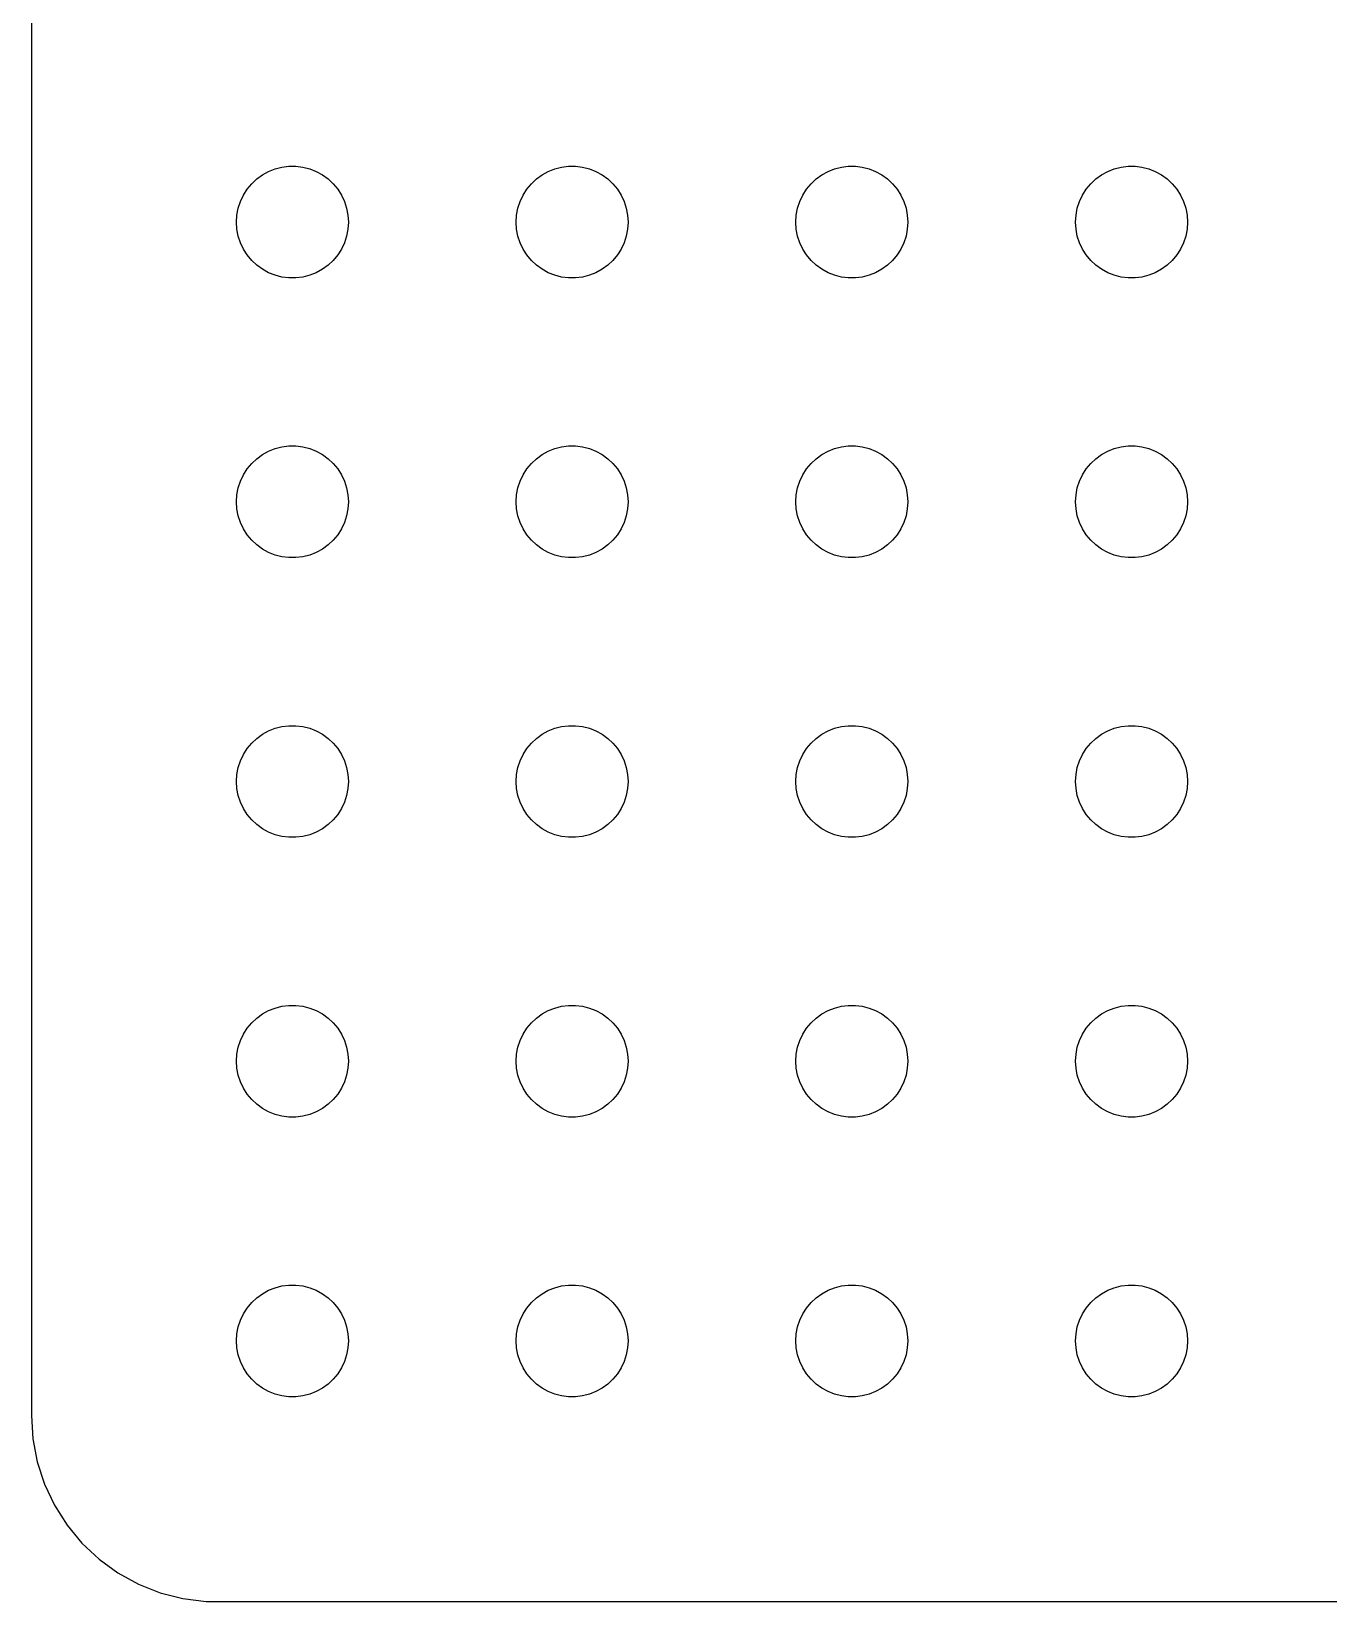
# Model space of a CAD drawing. Header units: metres. Extents: x -74 to 74, y -44 to 44.
# Drawn here: x -74.5 to -39.72, y -44.49 to -2.39 of the extents above; entities that cross this region are included whole.
import ezdxf

# ---------------------------------------------------------------- set-up
doc = ezdxf.new("R2010")
doc.units = ezdxf.units.M

msp = doc.modelspace()

# ---------------------------------------------------------------- linework, layer by layer
for p, q in [((-74.5, 39.5), (-74.5, -39.5)), ((-68.4561, -6.34422), (-68.3037, -6.23351)), ((-68.3037, -6.23351), (-68.1387, -6.14275)), ((-68.1387, -6.14275), (-67.9635, -6.07341)), ((-67.9635, -6.07341), (-67.7811, -6.02657)), ((-67.7811, -6.02657), (-67.5942, -6.00294)), ((-67.5942, -6.00294), (-67.4058, -6.00294)), ((-67.4058, -6.00294), (-67.2189, -6.02657)), ((-67.2189, -6.02657), (-67.0365, -6.07341)), ((-67.0365, -6.07341), (-66.8613, -6.14275)), ((-66.8613, -6.14275), (-66.6963, -6.23351)), ((-66.6963, -6.23351), (-66.5439, -6.34422)), ((-60.9561, -6.34422), (-60.8037, -6.23351)), ((-60.8037, -6.23351), (-60.6387, -6.14275)), ((-60.6387, -6.14275), (-60.4635, -6.07341)), ((-60.4635, -6.07341), (-60.2811, -6.02657)), ((-60.2811, -6.02657), (-60.0942, -6.00294)), ((-60.0942, -6.00294), (-59.9058, -6.00294)), ((-59.9058, -6.00294), (-59.7189, -6.02657)), ((-59.7189, -6.02657), (-59.5365, -6.07341)), ((-59.5365, -6.07341), (-59.3613, -6.14275)), ((-59.3613, -6.14275), (-59.1963, -6.23351)), ((-59.1963, -6.23351), (-59.0439, -6.34422)), ((-53.4561, -6.34422), (-53.3037, -6.23351)), ((-53.3037, -6.23351), (-53.1387, -6.14275)), ((-53.1387, -6.14275), (-52.9635, -6.07341)), ((-52.9635, -6.07341), (-52.7811, -6.02657)), ((-52.7811, -6.02657), (-52.5942, -6.00294)), ((-52.5942, -6.00294), (-52.4058, -6.00294)), ((-52.4058, -6.00294), (-52.2189, -6.02657)), ((-52.2189, -6.02657), (-52.0365, -6.07341)), ((-52.0365, -6.07341), (-51.8613, -6.14275)), ((-51.8613, -6.14275), (-51.6963, -6.23351)), ((-51.6963, -6.23351), (-51.5439, -6.34422)), ((-45.9561, -6.34422), (-45.8037, -6.23351)), ((-45.8037, -6.23351), (-45.6387, -6.14275)), ((-45.6387, -6.14275), (-45.4635, -6.07341)), ((-45.4635, -6.07341), (-45.2811, -6.02657)), ((-45.2811, -6.02657), (-45.0942, -6.00294)), ((-45.0942, -6.00294), (-44.9058, -6.00294)), ((-44.9058, -6.00294), (-44.7189, -6.02657)), ((-44.7189, -6.02657), (-44.5365, -6.07341)), ((-44.5365, -6.07341), (-44.3613, -6.14275)), ((-44.3613, -6.14275), (-44.1963, -6.23351)), ((-44.1963, -6.23351), (-44.0439, -6.34422)), ((-68.8145, -6.77736), (-68.7135, -6.61832)), ((-68.7135, -6.61832), (-68.5934, -6.47318)), ((-68.5934, -6.47318), (-68.4561, -6.34422)), ((-66.5439, -6.34422), (-66.4065, -6.47318)), ((-66.4065, -6.47318), (-66.2865, -6.61832)), ((-66.2865, -6.61832), (-66.1855, -6.77736)), ((-61.3145, -6.77736), (-61.2135, -6.61832)), ((-61.2135, -6.61832), (-61.0934, -6.47318)), ((-61.0934, -6.47318), (-60.9561, -6.34422)), ((-59.0439, -6.34422), (-58.9065, -6.47318)), ((-58.9065, -6.47318), (-58.7865, -6.61832)), ((-58.7865, -6.61832), (-58.6855, -6.77736)), ((-53.8145, -6.77736), (-53.7135, -6.61832)), ((-53.7135, -6.61832), (-53.5934, -6.47318)), ((-53.5934, -6.47318), (-53.4561, -6.34422)), ((-51.5439, -6.34422), (-51.4065, -6.47318)), ((-51.4065, -6.47318), (-51.2865, -6.61832)), ((-51.2865, -6.61832), (-51.1855, -6.77736)), ((-46.3145, -6.77736), (-46.2135, -6.61832)), ((-46.2135, -6.61832), (-46.0934, -6.47318)), ((-46.0934, -6.47318), (-45.9561, -6.34422)), ((-44.0439, -6.34422), (-43.9065, -6.47318)), ((-43.9065, -6.47318), (-43.7865, -6.61832)), ((-43.7865, -6.61832), (-43.6855, -6.77736)), ((-68.9882, -7.312), (-68.9529, -7.12695)), ((-68.9529, -7.12695), (-68.8947, -6.9478)), ((-68.8947, -6.9478), (-68.8145, -6.77736)), ((-66.1855, -6.77736), (-66.1053, -6.9478)), ((-66.1053, -6.9478), (-66.0471, -7.12695)), ((-66.0471, -7.12695), (-66.0118, -7.312)), ((-61.4882, -7.312), (-61.4529, -7.12695)), ((-61.4529, -7.12695), (-61.3947, -6.9478)), ((-61.3947, -6.9478), (-61.3145, -6.77736)), ((-58.6855, -6.77736), (-58.6053, -6.9478)), ((-58.6053, -6.9478), (-58.5471, -7.12695)), ((-58.5471, -7.12695), (-58.5118, -7.312)), ((-53.9882, -7.312), (-53.9529, -7.12695)), ((-53.9529, -7.12695), (-53.8947, -6.9478)), ((-53.8947, -6.9478), (-53.8145, -6.77736)), ((-51.1855, -6.77736), (-51.1053, -6.9478)), ((-51.1053, -6.9478), (-51.0471, -7.12695)), ((-51.0471, -7.12695), (-51.0118, -7.312)), ((-46.4882, -7.312), (-46.4529, -7.12695)), ((-46.4529, -7.12695), (-46.3947, -6.9478)), ((-46.3947, -6.9478), (-46.3145, -6.77736)), ((-43.6855, -6.77736), (-43.6053, -6.9478)), ((-43.6053, -6.9478), (-43.5471, -7.12695)), ((-43.5471, -7.12695), (-43.5118, -7.312)), ((-69, -7.5), (-68.9882, -7.312)), ((-68.9882, -7.68799), (-69, -7.5)), ((-66.0118, -7.312), (-66, -7.5)), ((-66, -7.5), (-66.0118, -7.68799)), ((-61.5, -7.5), (-61.4882, -7.312)), ((-61.4882, -7.68799), (-61.5, -7.5)), ((-58.5118, -7.312), (-58.5, -7.5)), ((-58.5, -7.5), (-58.5118, -7.68799)), ((-54, -7.5), (-53.9882, -7.312)), ((-53.9882, -7.68799), (-54, -7.5)), ((-51.0118, -7.312), (-51, -7.5)), ((-51, -7.5), (-51.0118, -7.68799)), ((-46.5, -7.5), (-46.4882, -7.312)), ((-46.4882, -7.68799), (-46.5, -7.5)), ((-43.5118, -7.312), (-43.5, -7.5)), ((-43.5, -7.5), (-43.5118, -7.68799)), ((-68.9529, -7.87303), (-68.9882, -7.68799)), ((-68.8947, -8.05219), (-68.9529, -7.87303)), ((-66.0471, -7.87303), (-66.1053, -8.05219)), ((-66.0118, -7.68799), (-66.0471, -7.87303)), ((-61.4529, -7.87303), (-61.4882, -7.68799)), ((-61.3947, -8.05219), (-61.4529, -7.87303)), ((-58.5471, -7.87303), (-58.6053, -8.05219)), ((-58.5118, -7.68799), (-58.5471, -7.87303)), ((-53.9529, -7.87303), (-53.9882, -7.68799)), ((-53.8947, -8.05219), (-53.9529, -7.87303)), ((-51.0471, -7.87303), (-51.1053, -8.05219)), ((-51.0118, -7.68799), (-51.0471, -7.87303)), ((-46.4529, -7.87303), (-46.4882, -7.68799)), ((-46.3947, -8.05219), (-46.4529, -7.87303)), ((-43.5471, -7.87303), (-43.6053, -8.05219)), ((-43.5118, -7.68799), (-43.5471, -7.87303)), ((-68.8145, -8.22263), (-68.8947, -8.05219)), ((-68.7135, -8.38167), (-68.8145, -8.22263)), ((-68.5934, -8.52681), (-68.7135, -8.38167)), ((-66.2865, -8.38167), (-66.4065, -8.52681)), ((-66.1855, -8.22263), (-66.2865, -8.38167)), ((-66.1053, -8.05219), (-66.1855, -8.22263)), ((-61.3145, -8.22263), (-61.3947, -8.05219)), ((-61.2135, -8.38167), (-61.3145, -8.22263)), ((-61.0934, -8.52681), (-61.2135, -8.38167)), ((-58.7865, -8.38167), (-58.9065, -8.52681)), ((-58.6855, -8.22263), (-58.7865, -8.38167)), ((-58.6053, -8.05219), (-58.6855, -8.22263)), ((-53.8145, -8.22263), (-53.8947, -8.05219)), ((-53.7135, -8.38167), (-53.8145, -8.22263)), ((-53.5934, -8.52681), (-53.7135, -8.38167)), ((-51.2865, -8.38167), (-51.4065, -8.52681)), ((-51.1855, -8.22263), (-51.2865, -8.38167)), ((-51.1053, -8.05219), (-51.1855, -8.22263)), ((-46.3145, -8.22263), (-46.3947, -8.05219)), ((-46.2135, -8.38167), (-46.3145, -8.22263)), ((-46.0934, -8.52681), (-46.2135, -8.38167)), ((-43.7865, -8.38167), (-43.9065, -8.52681)), ((-43.6855, -8.22263), (-43.7865, -8.38167)), ((-43.6053, -8.05219), (-43.6855, -8.22263)), ((-68.4561, -8.65576), (-68.5934, -8.52681)), ((-68.3037, -8.76648), (-68.4561, -8.65576)), ((-68.1387, -8.85724), (-68.3037, -8.76648)), ((-66.6963, -8.76648), (-66.8613, -8.85724)), ((-66.5439, -8.65576), (-66.6963, -8.76648)), ((-66.4065, -8.52681), (-66.5439, -8.65576)), ((-60.9561, -8.65576), (-61.0934, -8.52681)), ((-60.8037, -8.76648), (-60.9561, -8.65576)), ((-60.6387, -8.85724), (-60.8037, -8.76648)), ((-59.1963, -8.76648), (-59.3613, -8.85724)), ((-59.0439, -8.65576), (-59.1963, -8.76648)), ((-58.9065, -8.52681), (-59.0439, -8.65576)), ((-53.4561, -8.65576), (-53.5934, -8.52681)), ((-53.3037, -8.76648), (-53.4561, -8.65576)), ((-53.1387, -8.85724), (-53.3037, -8.76648)), ((-51.6963, -8.76648), (-51.8613, -8.85724)), ((-51.5439, -8.65576), (-51.6963, -8.76648)), ((-51.4065, -8.52681), (-51.5439, -8.65576)), ((-45.9561, -8.65576), (-46.0934, -8.52681)), ((-45.8037, -8.76648), (-45.9561, -8.65576)), ((-45.6387, -8.85724), (-45.8037, -8.76648)), ((-44.1963, -8.76648), (-44.3613, -8.85724)), ((-44.0439, -8.65576), (-44.1963, -8.76648)), ((-43.9065, -8.52681), (-44.0439, -8.65576)), ((-67.9635, -8.92657), (-68.1387, -8.85724)), ((-67.7811, -8.97342), (-67.9635, -8.92657)), ((-67.5942, -8.99704), (-67.7811, -8.97342)), ((-67.4058, -8.99704), (-67.5942, -8.99704)), ((-67.2189, -8.97342), (-67.4058, -8.99704)), ((-67.0365, -8.92657), (-67.2189, -8.97342)), ((-66.8613, -8.85724), (-67.0365, -8.92657)), ((-60.4635, -8.92657), (-60.6387, -8.85724)), ((-60.2811, -8.97342), (-60.4635, -8.92657)), ((-60.0942, -8.99704), (-60.2811, -8.97342)), ((-59.9058, -8.99704), (-60.0942, -8.99704)), ((-59.7189, -8.97342), (-59.9058, -8.99704)), ((-59.5365, -8.92657), (-59.7189, -8.97342)), ((-59.3613, -8.85724), (-59.5365, -8.92657)), ((-52.9635, -8.92657), (-53.1387, -8.85724)), ((-52.7811, -8.97342), (-52.9635, -8.92657)), ((-52.5942, -8.99704), (-52.7811, -8.97342)), ((-52.4058, -8.99704), (-52.5942, -8.99704)), ((-52.2189, -8.97342), (-52.4058, -8.99704)), ((-52.0365, -8.92657), (-52.2189, -8.97342)), ((-51.8613, -8.85724), (-52.0365, -8.92657)), ((-45.4635, -8.92657), (-45.6387, -8.85724)), ((-45.2811, -8.97342), (-45.4635, -8.92657)), ((-45.0942, -8.99704), (-45.2811, -8.97342)), ((-44.9058, -8.99704), (-45.0942, -8.99704)), ((-44.7189, -8.97342), (-44.9058, -8.99704)), ((-44.5365, -8.92657), (-44.7189, -8.97342)), ((-44.3613, -8.85724), (-44.5365, -8.92657)), ((-68.5934, -13.9732), (-68.4561, -13.8442)), ((-68.4561, -13.8442), (-68.3037, -13.7335)), ((-68.3037, -13.7335), (-68.1387, -13.6427)), ((-68.1387, -13.6427), (-67.9635, -13.5734)), ((-67.9635, -13.5734), (-67.7811, -13.5266)), ((-67.7811, -13.5266), (-67.5942, -13.5029)), ((-67.5942, -13.5029), (-67.4058, -13.5029)), ((-67.4058, -13.5029), (-67.2189, -13.5266)), ((-67.2189, -13.5266), (-67.0365, -13.5734)), ((-67.0365, -13.5734), (-66.8613, -13.6427)), ((-66.8613, -13.6427), (-66.6963, -13.7335)), ((-66.6963, -13.7335), (-66.5439, -13.8442)), ((-66.5439, -13.8442), (-66.4065, -13.9732)), ((-61.0934, -13.9732), (-60.9561, -13.8442)), ((-60.9561, -13.8442), (-60.8037, -13.7335)), ((-60.8037, -13.7335), (-60.6387, -13.6427)), ((-60.6387, -13.6427), (-60.4635, -13.5734)), ((-60.4635, -13.5734), (-60.2811, -13.5266)), ((-60.2811, -13.5266), (-60.0942, -13.5029)), ((-60.0942, -13.5029), (-59.9058, -13.5029)), ((-59.9058, -13.5029), (-59.7189, -13.5266)), ((-59.7189, -13.5266), (-59.5365, -13.5734)), ((-59.5365, -13.5734), (-59.3613, -13.6427)), ((-59.3613, -13.6427), (-59.1963, -13.7335)), ((-59.1963, -13.7335), (-59.0439, -13.8442)), ((-59.0439, -13.8442), (-58.9065, -13.9732)), ((-53.5934, -13.9732), (-53.4561, -13.8442)), ((-53.4561, -13.8442), (-53.3037, -13.7335)), ((-53.3037, -13.7335), (-53.1387, -13.6427)), ((-53.1387, -13.6427), (-52.9635, -13.5734)), ((-52.9635, -13.5734), (-52.7811, -13.5266)), ((-52.7811, -13.5266), (-52.5942, -13.5029)), ((-52.5942, -13.5029), (-52.4058, -13.5029)), ((-52.4058, -13.5029), (-52.2189, -13.5266)), ((-52.2189, -13.5266), (-52.0365, -13.5734)), ((-52.0365, -13.5734), (-51.8613, -13.6427)), ((-51.8613, -13.6427), (-51.6963, -13.7335)), ((-51.6963, -13.7335), (-51.5439, -13.8442)), ((-51.5439, -13.8442), (-51.4065, -13.9732)), ((-46.0934, -13.9732), (-45.9561, -13.8442)), ((-45.9561, -13.8442), (-45.8037, -13.7335)), ((-45.8037, -13.7335), (-45.6387, -13.6427)), ((-45.6387, -13.6427), (-45.4635, -13.5734)), ((-45.4635, -13.5734), (-45.2811, -13.5266)), ((-45.2811, -13.5266), (-45.0942, -13.5029)), ((-45.0942, -13.5029), (-44.9058, -13.5029)), ((-44.9058, -13.5029), (-44.7189, -13.5266)), ((-44.7189, -13.5266), (-44.5365, -13.5734)), ((-44.5365, -13.5734), (-44.3613, -13.6427)), ((-44.3613, -13.6427), (-44.1963, -13.7335)), ((-44.1963, -13.7335), (-44.0439, -13.8442)), ((-44.0439, -13.8442), (-43.9065, -13.9732)), ((-68.8947, -14.4478), (-68.8145, -14.2774)), ((-68.8145, -14.2774), (-68.7135, -14.1183)), ((-68.7135, -14.1183), (-68.5934, -13.9732)), ((-66.4065, -13.9732), (-66.2865, -14.1183)), ((-66.2865, -14.1183), (-66.1855, -14.2774)), ((-66.1855, -14.2774), (-66.1053, -14.4478)), ((-61.3947, -14.4478), (-61.3145, -14.2774)), ((-61.3145, -14.2774), (-61.2135, -14.1183)), ((-61.2135, -14.1183), (-61.0934, -13.9732)), ((-58.9065, -13.9732), (-58.7865, -14.1183)), ((-58.7865, -14.1183), (-58.6855, -14.2774)), ((-58.6855, -14.2774), (-58.6053, -14.4478)), ((-53.8947, -14.4478), (-53.8145, -14.2774)), ((-53.8145, -14.2774), (-53.7135, -14.1183)), ((-53.7135, -14.1183), (-53.5934, -13.9732)), ((-51.4065, -13.9732), (-51.2865, -14.1183)), ((-51.2865, -14.1183), (-51.1855, -14.2774)), ((-51.1855, -14.2774), (-51.1053, -14.4478)), ((-46.3947, -14.4478), (-46.3145, -14.2774)), ((-46.3145, -14.2774), (-46.2135, -14.1183)), ((-46.2135, -14.1183), (-46.0934, -13.9732)), ((-43.9065, -13.9732), (-43.7865, -14.1183)), ((-43.7865, -14.1183), (-43.6855, -14.2774)), ((-43.6855, -14.2774), (-43.6053, -14.4478)), ((-68.9882, -14.812), (-68.9529, -14.627)), ((-68.9529, -14.627), (-68.8947, -14.4478)), ((-66.1053, -14.4478), (-66.0471, -14.627)), ((-66.0471, -14.627), (-66.0118, -14.812)), ((-61.4882, -14.812), (-61.4529, -14.627)), ((-61.4529, -14.627), (-61.3947, -14.4478)), ((-58.6053, -14.4478), (-58.5471, -14.627)), ((-58.5471, -14.627), (-58.5118, -14.812)), ((-53.9882, -14.812), (-53.9529, -14.627)), ((-53.9529, -14.627), (-53.8947, -14.4478)), ((-51.1053, -14.4478), (-51.0471, -14.627)), ((-51.0471, -14.627), (-51.0118, -14.812)), ((-46.4882, -14.812), (-46.4529, -14.627)), ((-46.4529, -14.627), (-46.3947, -14.4478)), ((-43.6053, -14.4478), (-43.5471, -14.627)), ((-43.5471, -14.627), (-43.5118, -14.812)), ((-69, -15), (-68.9882, -14.812)), ((-68.9882, -15.188), (-69, -15)), ((-66.0118, -14.812), (-66, -15)), ((-66, -15), (-66.0118, -15.188)), ((-61.5, -15), (-61.4882, -14.812)), ((-61.4882, -15.188), (-61.5, -15)), ((-58.5118, -14.812), (-58.5, -15)), ((-58.5, -15), (-58.5118, -15.188)), ((-54, -15), (-53.9882, -14.812)), ((-53.9882, -15.188), (-54, -15)), ((-51.0118, -14.812), (-51, -15)), ((-51, -15), (-51.0118, -15.188)), ((-46.5, -15), (-46.4882, -14.812)), ((-46.4882, -15.188), (-46.5, -15)), ((-43.5118, -14.812), (-43.5, -15)), ((-43.5, -15), (-43.5118, -15.188)), ((-68.9529, -15.373), (-68.9882, -15.188)), ((-68.8947, -15.5522), (-68.9529, -15.373)), ((-68.8145, -15.7226), (-68.8947, -15.5522)), ((-66.1053, -15.5522), (-66.1855, -15.7226)), ((-66.0471, -15.373), (-66.1053, -15.5522)), ((-66.0118, -15.188), (-66.0471, -15.373)), ((-61.4529, -15.373), (-61.4882, -15.188)), ((-61.3947, -15.5522), (-61.4529, -15.373)), ((-61.3145, -15.7226), (-61.3947, -15.5522)), ((-58.6053, -15.5522), (-58.6855, -15.7226)), ((-58.5471, -15.373), (-58.6053, -15.5522)), ((-58.5118, -15.188), (-58.5471, -15.373)), ((-53.9529, -15.373), (-53.9882, -15.188)), ((-53.8947, -15.5522), (-53.9529, -15.373)), ((-53.8145, -15.7226), (-53.8947, -15.5522)), ((-51.1053, -15.5522), (-51.1855, -15.7226)), ((-51.0471, -15.373), (-51.1053, -15.5522)), ((-51.0118, -15.188), (-51.0471, -15.373)), ((-46.4529, -15.373), (-46.4882, -15.188)), ((-46.3947, -15.5522), (-46.4529, -15.373)), ((-46.3145, -15.7226), (-46.3947, -15.5522)), ((-43.6053, -15.5522), (-43.6855, -15.7226)), ((-43.5471, -15.373), (-43.6053, -15.5522)), ((-43.5118, -15.188), (-43.5471, -15.373)), ((-68.7135, -15.8817), (-68.8145, -15.7226)), ((-68.5934, -16.0268), (-68.7135, -15.8817)), ((-66.2865, -15.8817), (-66.4065, -16.0268)), ((-66.1855, -15.7226), (-66.2865, -15.8817)), ((-61.2135, -15.8817), (-61.3145, -15.7226)), ((-61.0934, -16.0268), (-61.2135, -15.8817)), ((-58.7865, -15.8817), (-58.9065, -16.0268)), ((-58.6855, -15.7226), (-58.7865, -15.8817)), ((-53.7135, -15.8817), (-53.8145, -15.7226)), ((-53.5934, -16.0268), (-53.7135, -15.8817)), ((-51.2865, -15.8817), (-51.4065, -16.0268)), ((-51.1855, -15.7226), (-51.2865, -15.8817)), ((-46.2135, -15.8817), (-46.3145, -15.7226)), ((-46.0934, -16.0268), (-46.2135, -15.8817)), ((-43.7865, -15.8817), (-43.9065, -16.0268)), ((-43.6855, -15.7226), (-43.7865, -15.8817)), ((-68.4561, -16.1558), (-68.5934, -16.0268)), ((-68.3037, -16.2665), (-68.4561, -16.1558)), ((-68.1387, -16.3572), (-68.3037, -16.2665)), ((-67.9635, -16.4266), (-68.1387, -16.3572)), ((-66.8613, -16.3572), (-67.0365, -16.4266)), ((-66.6963, -16.2665), (-66.8613, -16.3572)), ((-66.5439, -16.1558), (-66.6963, -16.2665)), ((-66.4065, -16.0268), (-66.5439, -16.1558)), ((-60.9561, -16.1558), (-61.0934, -16.0268)), ((-60.8037, -16.2665), (-60.9561, -16.1558)), ((-60.6387, -16.3572), (-60.8037, -16.2665)), ((-60.4635, -16.4266), (-60.6387, -16.3572)), ((-59.3613, -16.3572), (-59.5365, -16.4266)), ((-59.1963, -16.2665), (-59.3613, -16.3572)), ((-59.0439, -16.1558), (-59.1963, -16.2665)), ((-58.9065, -16.0268), (-59.0439, -16.1558)), ((-53.4561, -16.1558), (-53.5934, -16.0268)), ((-53.3037, -16.2665), (-53.4561, -16.1558)), ((-53.1387, -16.3572), (-53.3037, -16.2665)), ((-52.9635, -16.4266), (-53.1387, -16.3572)), ((-51.8613, -16.3572), (-52.0365, -16.4266)), ((-51.6963, -16.2665), (-51.8613, -16.3572)), ((-51.5439, -16.1558), (-51.6963, -16.2665)), ((-51.4065, -16.0268), (-51.5439, -16.1558)), ((-45.9561, -16.1558), (-46.0934, -16.0268)), ((-45.8037, -16.2665), (-45.9561, -16.1558)), ((-45.6387, -16.3572), (-45.8037, -16.2665)), ((-45.4635, -16.4266), (-45.6387, -16.3572)), ((-44.3613, -16.3572), (-44.5365, -16.4266)), ((-44.1963, -16.2665), (-44.3613, -16.3572)), ((-44.0439, -16.1558), (-44.1963, -16.2665)), ((-43.9065, -16.0268), (-44.0439, -16.1558)), ((-67.7811, -16.4734), (-67.9635, -16.4266)), ((-67.5942, -16.497), (-67.7811, -16.4734)), ((-67.4058, -16.497), (-67.5942, -16.497)), ((-67.2189, -16.4734), (-67.4058, -16.497)), ((-67.0365, -16.4266), (-67.2189, -16.4734)), ((-60.2811, -16.4734), (-60.4635, -16.4266)), ((-60.0942, -16.497), (-60.2811, -16.4734)), ((-59.9058, -16.497), (-60.0942, -16.497)), ((-59.7189, -16.4734), (-59.9058, -16.497)), ((-59.5365, -16.4266), (-59.7189, -16.4734)), ((-52.7811, -16.4734), (-52.9635, -16.4266)), ((-52.5942, -16.497), (-52.7811, -16.4734)), ((-52.4058, -16.497), (-52.5942, -16.497)), ((-52.2189, -16.4734), (-52.4058, -16.497)), ((-52.0365, -16.4266), (-52.2189, -16.4734)), ((-45.2811, -16.4734), (-45.4635, -16.4266)), ((-45.0942, -16.497), (-45.2811, -16.4734)), ((-44.9058, -16.497), (-45.0942, -16.497)), ((-44.7189, -16.4734), (-44.9058, -16.497)), ((-44.5365, -16.4266), (-44.7189, -16.4734)), ((-67.9635, -21.0734), (-67.7811, -21.0266)), ((-67.7811, -21.0266), (-67.5942, -21.003)), ((-67.5942, -21.003), (-67.4058, -21.003)), ((-67.4058, -21.003), (-67.2189, -21.0266)), ((-67.2189, -21.0266), (-67.0365, -21.0734)), ((-60.4635, -21.0734), (-60.2811, -21.0266)), ((-60.2811, -21.0266), (-60.0942, -21.003)), ((-60.0942, -21.003), (-59.9058, -21.003)), ((-59.9058, -21.003), (-59.7189, -21.0266)), ((-59.7189, -21.0266), (-59.5365, -21.0734)), ((-52.9635, -21.0734), (-52.7811, -21.0266)), ((-52.7811, -21.0266), (-52.5942, -21.003)), ((-52.5942, -21.003), (-52.4058, -21.003)), ((-52.4058, -21.003), (-52.2189, -21.0266)), ((-52.2189, -21.0266), (-52.0365, -21.0734)), ((-45.4635, -21.0734), (-45.2811, -21.0266)), ((-45.2811, -21.0266), (-45.0942, -21.003)), ((-45.0942, -21.003), (-44.9058, -21.003)), ((-44.9058, -21.003), (-44.7189, -21.0266)), ((-44.7189, -21.0266), (-44.5365, -21.0734)), ((-68.5934, -21.4732), (-68.4561, -21.3442)), ((-68.4561, -21.3442), (-68.3037, -21.2335)), ((-68.3037, -21.2335), (-68.1387, -21.1427)), ((-68.1387, -21.1427), (-67.9635, -21.0734)), ((-67.0365, -21.0734), (-66.8613, -21.1427)), ((-66.8613, -21.1427), (-66.6963, -21.2335)), ((-66.6963, -21.2335), (-66.5439, -21.3442)), ((-66.5439, -21.3442), (-66.4065, -21.4732)), ((-61.0934, -21.4732), (-60.9561, -21.3442)), ((-60.9561, -21.3442), (-60.8037, -21.2335)), ((-60.8037, -21.2335), (-60.6387, -21.1427)), ((-60.6387, -21.1427), (-60.4635, -21.0734)), ((-59.5365, -21.0734), (-59.3613, -21.1427)), ((-59.3613, -21.1427), (-59.1963, -21.2335)), ((-59.1963, -21.2335), (-59.0439, -21.3442)), ((-59.0439, -21.3442), (-58.9065, -21.4732)), ((-53.5934, -21.4732), (-53.4561, -21.3442)), ((-53.4561, -21.3442), (-53.3037, -21.2335)), ((-53.3037, -21.2335), (-53.1387, -21.1427)), ((-53.1387, -21.1427), (-52.9635, -21.0734)), ((-52.0365, -21.0734), (-51.8613, -21.1427)), ((-51.8613, -21.1427), (-51.6963, -21.2335)), ((-51.6963, -21.2335), (-51.5439, -21.3442)), ((-51.5439, -21.3442), (-51.4065, -21.4732)), ((-46.0934, -21.4732), (-45.9561, -21.3442)), ((-45.9561, -21.3442), (-45.8037, -21.2335)), ((-45.8037, -21.2335), (-45.6387, -21.1427)), ((-45.6387, -21.1427), (-45.4635, -21.0734)), ((-44.5365, -21.0734), (-44.3613, -21.1427)), ((-44.3613, -21.1427), (-44.1963, -21.2335)), ((-44.1963, -21.2335), (-44.0439, -21.3442)), ((-44.0439, -21.3442), (-43.9065, -21.4732)), ((-68.8947, -21.9478), (-68.8145, -21.7774)), ((-68.8145, -21.7774), (-68.7135, -21.6183)), ((-68.7135, -21.6183), (-68.5934, -21.4732)), ((-66.4065, -21.4732), (-66.2865, -21.6183)), ((-66.2865, -21.6183), (-66.1855, -21.7774)), ((-66.1855, -21.7774), (-66.1053, -21.9478)), ((-61.3947, -21.9478), (-61.3145, -21.7774)), ((-61.3145, -21.7774), (-61.2135, -21.6183)), ((-61.2135, -21.6183), (-61.0934, -21.4732)), ((-58.9065, -21.4732), (-58.7865, -21.6183)), ((-58.7865, -21.6183), (-58.6855, -21.7774)), ((-58.6855, -21.7774), (-58.6053, -21.9478)), ((-53.8947, -21.9478), (-53.8145, -21.7774)), ((-53.8145, -21.7774), (-53.7135, -21.6183)), ((-53.7135, -21.6183), (-53.5934, -21.4732)), ((-51.4065, -21.4732), (-51.2865, -21.6183)), ((-51.2865, -21.6183), (-51.1855, -21.7774)), ((-51.1855, -21.7774), (-51.1053, -21.9478)), ((-46.3947, -21.9478), (-46.3145, -21.7774)), ((-46.3145, -21.7774), (-46.2135, -21.6183)), ((-46.2135, -21.6183), (-46.0934, -21.4732)), ((-43.9065, -21.4732), (-43.7865, -21.6183)), ((-43.7865, -21.6183), (-43.6855, -21.7774)), ((-43.6855, -21.7774), (-43.6053, -21.9478)), ((-69, -22.5), (-68.9882, -22.312)), ((-68.9882, -22.312), (-68.9529, -22.127)), ((-68.9529, -22.127), (-68.8947, -21.9478)), ((-66.1053, -21.9478), (-66.0471, -22.127)), ((-66.0471, -22.127), (-66.0118, -22.312)), ((-66.0118, -22.312), (-66, -22.5)), ((-61.5, -22.5), (-61.4882, -22.312)), ((-61.4882, -22.312), (-61.4529, -22.127)), ((-61.4529, -22.127), (-61.3947, -21.9478)), ((-58.6053, -21.9478), (-58.5471, -22.127)), ((-58.5471, -22.127), (-58.5118, -22.312)), ((-58.5118, -22.312), (-58.5, -22.5)), ((-54, -22.5), (-53.9882, -22.312)), ((-53.9882, -22.312), (-53.9529, -22.127)), ((-53.9529, -22.127), (-53.8947, -21.9478)), ((-51.1053, -21.9478), (-51.0471, -22.127)), ((-51.0471, -22.127), (-51.0118, -22.312)), ((-51.0118, -22.312), (-51, -22.5)), ((-46.5, -22.5), (-46.4882, -22.312)), ((-46.4882, -22.312), (-46.4529, -22.127)), ((-46.4529, -22.127), (-46.3947, -21.9478)), ((-43.6053, -21.9478), (-43.5471, -22.127)), ((-43.5471, -22.127), (-43.5118, -22.312)), ((-43.5118, -22.312), (-43.5, -22.5)), ((-68.9882, -22.688), (-69, -22.5)), ((-68.9529, -22.873), (-68.9882, -22.688)), ((-66.0118, -22.688), (-66.0471, -22.873)), ((-66, -22.5), (-66.0118, -22.688)), ((-61.4882, -22.688), (-61.5, -22.5)), ((-61.4529, -22.873), (-61.4882, -22.688)), ((-58.5118, -22.688), (-58.5471, -22.873)), ((-58.5, -22.5), (-58.5118, -22.688)), ((-53.9882, -22.688), (-54, -22.5)), ((-53.9529, -22.873), (-53.9882, -22.688)), ((-51.0118, -22.688), (-51.0471, -22.873)), ((-51, -22.5), (-51.0118, -22.688)), ((-46.4882, -22.688), (-46.5, -22.5)), ((-46.4529, -22.873), (-46.4882, -22.688)), ((-43.5118, -22.688), (-43.5471, -22.873)), ((-43.5, -22.5), (-43.5118, -22.688)), ((-68.8947, -23.0522), (-68.9529, -22.873)), ((-68.8145, -23.2226), (-68.8947, -23.0522)), ((-66.1053, -23.0522), (-66.1855, -23.2226)), ((-66.0471, -22.873), (-66.1053, -23.0522)), ((-61.3947, -23.0522), (-61.4529, -22.873)), ((-61.3145, -23.2226), (-61.3947, -23.0522)), ((-58.6053, -23.0522), (-58.6855, -23.2226)), ((-58.5471, -22.873), (-58.6053, -23.0522)), ((-53.8947, -23.0522), (-53.9529, -22.873)), ((-53.8145, -23.2226), (-53.8947, -23.0522)), ((-51.1053, -23.0522), (-51.1855, -23.2226)), ((-51.0471, -22.873), (-51.1053, -23.0522)), ((-46.3947, -23.0522), (-46.4529, -22.873)), ((-46.3145, -23.2226), (-46.3947, -23.0522)), ((-43.6053, -23.0522), (-43.6855, -23.2226)), ((-43.5471, -22.873), (-43.6053, -23.0522)), ((-68.7135, -23.3817), (-68.8145, -23.2226)), ((-68.5934, -23.5268), (-68.7135, -23.3817)), ((-68.4561, -23.6558), (-68.5934, -23.5268)), ((-66.4065, -23.5268), (-66.5439, -23.6558)), ((-66.2865, -23.3817), (-66.4065, -23.5268)), ((-66.1855, -23.2226), (-66.2865, -23.3817)), ((-61.2135, -23.3817), (-61.3145, -23.2226)), ((-61.0934, -23.5268), (-61.2135, -23.3817)), ((-60.9561, -23.6558), (-61.0934, -23.5268)), ((-58.9065, -23.5268), (-59.0439, -23.6558)), ((-58.7865, -23.3817), (-58.9065, -23.5268)), ((-58.6855, -23.2226), (-58.7865, -23.3817)), ((-53.7135, -23.3817), (-53.8145, -23.2226)), ((-53.5934, -23.5268), (-53.7135, -23.3817)), ((-53.4561, -23.6558), (-53.5934, -23.5268)), ((-51.4065, -23.5268), (-51.5439, -23.6558)), ((-51.2865, -23.3817), (-51.4065, -23.5268)), ((-51.1855, -23.2226), (-51.2865, -23.3817)), ((-46.2135, -23.3817), (-46.3145, -23.2226)), ((-46.0934, -23.5268), (-46.2135, -23.3817)), ((-45.9561, -23.6558), (-46.0934, -23.5268)), ((-43.9065, -23.5268), (-44.0439, -23.6558)), ((-43.7865, -23.3817), (-43.9065, -23.5268)), ((-43.6855, -23.2226), (-43.7865, -23.3817)), ((-68.3037, -23.7665), (-68.4561, -23.6558)), ((-68.1387, -23.8572), (-68.3037, -23.7665)), ((-67.9635, -23.9266), (-68.1387, -23.8572)), ((-67.7811, -23.9734), (-67.9635, -23.9266)), ((-67.5942, -23.997), (-67.7811, -23.9734)), ((-67.4058, -23.997), (-67.5942, -23.997)), ((-67.2189, -23.9734), (-67.4058, -23.997)), ((-67.0365, -23.9266), (-67.2189, -23.9734)), ((-66.8613, -23.8572), (-67.0365, -23.9266)), ((-66.6963, -23.7665), (-66.8613, -23.8572)), ((-66.5439, -23.6558), (-66.6963, -23.7665)), ((-60.8037, -23.7665), (-60.9561, -23.6558)), ((-60.6387, -23.8572), (-60.8037, -23.7665)), ((-60.4635, -23.9266), (-60.6387, -23.8572)), ((-60.2811, -23.9734), (-60.4635, -23.9266)), ((-60.0942, -23.997), (-60.2811, -23.9734)), ((-59.9058, -23.997), (-60.0942, -23.997)), ((-59.7189, -23.9734), (-59.9058, -23.997)), ((-59.5365, -23.9266), (-59.7189, -23.9734)), ((-59.3613, -23.8572), (-59.5365, -23.9266)), ((-59.1963, -23.7665), (-59.3613, -23.8572)), ((-59.0439, -23.6558), (-59.1963, -23.7665)), ((-53.3037, -23.7665), (-53.4561, -23.6558)), ((-53.1387, -23.8572), (-53.3037, -23.7665)), ((-52.9635, -23.9266), (-53.1387, -23.8572)), ((-52.7811, -23.9734), (-52.9635, -23.9266)), ((-52.5942, -23.997), (-52.7811, -23.9734)), ((-52.4058, -23.997), (-52.5942, -23.997)), ((-52.2189, -23.9734), (-52.4058, -23.997)), ((-52.0365, -23.9266), (-52.2189, -23.9734)), ((-51.8613, -23.8572), (-52.0365, -23.9266)), ((-51.6963, -23.7665), (-51.8613, -23.8572)), ((-51.5439, -23.6558), (-51.6963, -23.7665)), ((-45.8037, -23.7665), (-45.9561, -23.6558)), ((-45.6387, -23.8572), (-45.8037, -23.7665)), ((-45.4635, -23.9266), (-45.6387, -23.8572)), ((-45.2811, -23.9734), (-45.4635, -23.9266)), ((-45.0942, -23.997), (-45.2811, -23.9734)), ((-44.9058, -23.997), (-45.0942, -23.997)), ((-44.7189, -23.9734), (-44.9058, -23.997)), ((-44.5365, -23.9266), (-44.7189, -23.9734)), ((-44.3613, -23.8572), (-44.5365, -23.9266)), ((-44.1963, -23.7665), (-44.3613, -23.8572)), ((-44.0439, -23.6558), (-44.1963, -23.7665)), ((-68.1387, -28.6427), (-67.9635, -28.5734)), ((-67.9635, -28.5734), (-67.7811, -28.5266)), ((-67.7811, -28.5266), (-67.5942, -28.503)), ((-67.5942, -28.503), (-67.4058, -28.503)), ((-67.4058, -28.503), (-67.2189, -28.5266)), ((-67.2189, -28.5266), (-67.0365, -28.5734)), ((-67.0365, -28.5734), (-66.8613, -28.6427)), ((-60.6387, -28.6427), (-60.4635, -28.5734)), ((-60.4635, -28.5734), (-60.2811, -28.5266)), ((-60.2811, -28.5266), (-60.0942, -28.503)), ((-60.0942, -28.503), (-59.9058, -28.503)), ((-59.9058, -28.503), (-59.7189, -28.5266)), ((-59.7189, -28.5266), (-59.5365, -28.5734)), ((-59.5365, -28.5734), (-59.3613, -28.6427)), ((-53.1387, -28.6427), (-52.9635, -28.5734)), ((-52.9635, -28.5734), (-52.7811, -28.5266)), ((-52.7811, -28.5266), (-52.5942, -28.503)), ((-52.5942, -28.503), (-52.4058, -28.503)), ((-52.4058, -28.503), (-52.2189, -28.5266)), ((-52.2189, -28.5266), (-52.0365, -28.5734)), ((-52.0365, -28.5734), (-51.8613, -28.6427)), ((-45.6387, -28.6427), (-45.4635, -28.5734)), ((-45.4635, -28.5734), (-45.2811, -28.5266)), ((-45.2811, -28.5266), (-45.0942, -28.503)), ((-45.0942, -28.503), (-44.9058, -28.503)), ((-44.9058, -28.503), (-44.7189, -28.5266)), ((-44.7189, -28.5266), (-44.5365, -28.5734)), ((-44.5365, -28.5734), (-44.3613, -28.6427)), ((-68.7135, -29.1183), (-68.5934, -28.9732)), ((-68.5934, -28.9732), (-68.4561, -28.8442)), ((-68.4561, -28.8442), (-68.3037, -28.7335)), ((-68.3037, -28.7335), (-68.1387, -28.6427)), ((-66.8613, -28.6427), (-66.6963, -28.7335)), ((-66.6963, -28.7335), (-66.5439, -28.8442)), ((-66.5439, -28.8442), (-66.4065, -28.9732)), ((-66.4065, -28.9732), (-66.2865, -29.1183)), ((-61.2135, -29.1183), (-61.0934, -28.9732)), ((-61.0934, -28.9732), (-60.9561, -28.8442)), ((-60.9561, -28.8442), (-60.8037, -28.7335)), ((-60.8037, -28.7335), (-60.6387, -28.6427)), ((-59.3613, -28.6427), (-59.1963, -28.7335)), ((-59.1963, -28.7335), (-59.0439, -28.8442)), ((-59.0439, -28.8442), (-58.9065, -28.9732)), ((-58.9065, -28.9732), (-58.7865, -29.1183)), ((-53.7135, -29.1183), (-53.5934, -28.9732)), ((-53.5934, -28.9732), (-53.4561, -28.8442)), ((-53.4561, -28.8442), (-53.3037, -28.7335)), ((-53.3037, -28.7335), (-53.1387, -28.6427)), ((-51.8613, -28.6427), (-51.6963, -28.7335)), ((-51.6963, -28.7335), (-51.5439, -28.8442)), ((-51.5439, -28.8442), (-51.4065, -28.9732)), ((-51.4065, -28.9732), (-51.2865, -29.1183)), ((-46.2135, -29.1183), (-46.0934, -28.9732)), ((-46.0934, -28.9732), (-45.9561, -28.8442)), ((-45.9561, -28.8442), (-45.8037, -28.7335)), ((-45.8037, -28.7335), (-45.6387, -28.6427)), ((-44.3613, -28.6427), (-44.1963, -28.7335)), ((-44.1963, -28.7335), (-44.0439, -28.8442)), ((-44.0439, -28.8442), (-43.9065, -28.9732)), ((-43.9065, -28.9732), (-43.7865, -29.1183)), ((-68.9529, -29.627), (-68.8947, -29.4478)), ((-68.8947, -29.4478), (-68.8145, -29.2774)), ((-68.8145, -29.2774), (-68.7135, -29.1183)), ((-66.2865, -29.1183), (-66.1855, -29.2774)), ((-66.1855, -29.2774), (-66.1053, -29.4478)), ((-66.1053, -29.4478), (-66.0471, -29.627)), ((-61.4529, -29.627), (-61.3947, -29.4478)), ((-61.3947, -29.4478), (-61.3145, -29.2774)), ((-61.3145, -29.2774), (-61.2135, -29.1183)), ((-58.7865, -29.1183), (-58.6855, -29.2774)), ((-58.6855, -29.2774), (-58.6053, -29.4478)), ((-58.6053, -29.4478), (-58.5471, -29.627)), ((-53.9529, -29.627), (-53.8947, -29.4478)), ((-53.8947, -29.4478), (-53.8145, -29.2774)), ((-53.8145, -29.2774), (-53.7135, -29.1183)), ((-51.2865, -29.1183), (-51.1855, -29.2774)), ((-51.1855, -29.2774), (-51.1053, -29.4478)), ((-51.1053, -29.4478), (-51.0471, -29.627)), ((-46.4529, -29.627), (-46.3947, -29.4478)), ((-46.3947, -29.4478), (-46.3145, -29.2774)), ((-46.3145, -29.2774), (-46.2135, -29.1183)), ((-43.7865, -29.1183), (-43.6855, -29.2774)), ((-43.6855, -29.2774), (-43.6053, -29.4478)), ((-43.6053, -29.4478), (-43.5471, -29.627)), ((-69, -30), (-68.9882, -29.812)), ((-68.9882, -29.812), (-68.9529, -29.627)), ((-66.0471, -29.627), (-66.0118, -29.812)), ((-66.0118, -29.812), (-66, -30)), ((-61.5, -30), (-61.4882, -29.812)), ((-61.4882, -29.812), (-61.4529, -29.627)), ((-58.5471, -29.627), (-58.5118, -29.812)), ((-58.5118, -29.812), (-58.5, -30)), ((-54, -30), (-53.9882, -29.812)), ((-53.9882, -29.812), (-53.9529, -29.627)), ((-51.0471, -29.627), (-51.0118, -29.812)), ((-51.0118, -29.812), (-51, -30)), ((-46.5, -30), (-46.4882, -29.812)), ((-46.4882, -29.812), (-46.4529, -29.627)), ((-43.5471, -29.627), (-43.5118, -29.812)), ((-43.5118, -29.812), (-43.5, -30)), ((-68.9882, -30.188), (-69, -30)), ((-68.9529, -30.373), (-68.9882, -30.188)), ((-66.0118, -30.188), (-66.0471, -30.373)), ((-66, -30), (-66.0118, -30.188)), ((-61.4882, -30.188), (-61.5, -30)), ((-61.4529, -30.373), (-61.4882, -30.188)), ((-58.5118, -30.188), (-58.5471, -30.373)), ((-58.5, -30), (-58.5118, -30.188)), ((-53.9882, -30.188), (-54, -30)), ((-53.9529, -30.373), (-53.9882, -30.188)), ((-51.0118, -30.188), (-51.0471, -30.373)), ((-51, -30), (-51.0118, -30.188)), ((-46.4882, -30.188), (-46.5, -30)), ((-46.4529, -30.373), (-46.4882, -30.188)), ((-43.5118, -30.188), (-43.5471, -30.373)), ((-43.5, -30), (-43.5118, -30.188)), ((-68.8947, -30.5522), (-68.9529, -30.373)), ((-68.8145, -30.7226), (-68.8947, -30.5522)), ((-68.7135, -30.8817), (-68.8145, -30.7226)), ((-66.1855, -30.7226), (-66.2865, -30.8817)), ((-66.1053, -30.5522), (-66.1855, -30.7226)), ((-66.0471, -30.373), (-66.1053, -30.5522)), ((-61.3947, -30.5522), (-61.4529, -30.373)), ((-61.3145, -30.7226), (-61.3947, -30.5522)), ((-61.2135, -30.8817), (-61.3145, -30.7226)), ((-58.6855, -30.7226), (-58.7865, -30.8817)), ((-58.6053, -30.5522), (-58.6855, -30.7226)), ((-58.5471, -30.373), (-58.6053, -30.5522)), ((-53.8947, -30.5522), (-53.9529, -30.373)), ((-53.8145, -30.7226), (-53.8947, -30.5522)), ((-53.7135, -30.8817), (-53.8145, -30.7226)), ((-51.1855, -30.7226), (-51.2865, -30.8817)), ((-51.1053, -30.5522), (-51.1855, -30.7226)), ((-51.0471, -30.373), (-51.1053, -30.5522)), ((-46.3947, -30.5522), (-46.4529, -30.373)), ((-46.3145, -30.7226), (-46.3947, -30.5522)), ((-46.2135, -30.8817), (-46.3145, -30.7226)), ((-43.6855, -30.7226), (-43.7865, -30.8817)), ((-43.6053, -30.5522), (-43.6855, -30.7226)), ((-43.5471, -30.373), (-43.6053, -30.5522)), ((-68.5934, -31.0268), (-68.7135, -30.8817)), ((-68.4561, -31.1558), (-68.5934, -31.0268)), ((-68.3037, -31.2665), (-68.4561, -31.1558)), ((-66.5439, -31.1558), (-66.6963, -31.2665)), ((-66.4065, -31.0268), (-66.5439, -31.1558)), ((-66.2865, -30.8817), (-66.4065, -31.0268)), ((-61.0934, -31.0268), (-61.2135, -30.8817)), ((-60.9561, -31.1558), (-61.0934, -31.0268)), ((-60.8037, -31.2665), (-60.9561, -31.1558)), ((-59.0439, -31.1558), (-59.1963, -31.2665)), ((-58.9065, -31.0268), (-59.0439, -31.1558)), ((-58.7865, -30.8817), (-58.9065, -31.0268)), ((-53.5934, -31.0268), (-53.7135, -30.8817)), ((-53.4561, -31.1558), (-53.5934, -31.0268)), ((-53.3037, -31.2665), (-53.4561, -31.1558)), ((-51.5439, -31.1558), (-51.6963, -31.2665)), ((-51.4065, -31.0268), (-51.5439, -31.1558)), ((-51.2865, -30.8817), (-51.4065, -31.0268)), ((-46.0934, -31.0268), (-46.2135, -30.8817)), ((-45.9561, -31.1558), (-46.0934, -31.0268)), ((-45.8037, -31.2665), (-45.9561, -31.1558)), ((-44.0439, -31.1558), (-44.1963, -31.2665)), ((-43.9065, -31.0268), (-44.0439, -31.1558)), ((-43.7865, -30.8817), (-43.9065, -31.0268)), ((-68.1387, -31.3572), (-68.3037, -31.2665)), ((-67.9635, -31.4266), (-68.1387, -31.3572)), ((-67.7811, -31.4734), (-67.9635, -31.4266)), ((-67.5942, -31.497), (-67.7811, -31.4734)), ((-67.4058, -31.497), (-67.5942, -31.497)), ((-67.2189, -31.4734), (-67.4058, -31.497)), ((-67.0365, -31.4266), (-67.2189, -31.4734)), ((-66.8613, -31.3572), (-67.0365, -31.4266)), ((-66.6963, -31.2665), (-66.8613, -31.3572)), ((-60.6387, -31.3572), (-60.8037, -31.2665)), ((-60.4635, -31.4266), (-60.6387, -31.3572)), ((-60.2811, -31.4734), (-60.4635, -31.4266)), ((-60.0942, -31.497), (-60.2811, -31.4734)), ((-59.9058, -31.497), (-60.0942, -31.497)), ((-59.7189, -31.4734), (-59.9058, -31.497)), ((-59.5365, -31.4266), (-59.7189, -31.4734)), ((-59.3613, -31.3572), (-59.5365, -31.4266)), ((-59.1963, -31.2665), (-59.3613, -31.3572)), ((-53.1387, -31.3572), (-53.3037, -31.2665)), ((-52.9635, -31.4266), (-53.1387, -31.3572)), ((-52.7811, -31.4734), (-52.9635, -31.4266)), ((-52.5942, -31.497), (-52.7811, -31.4734)), ((-52.4058, -31.497), (-52.5942, -31.497)), ((-52.2189, -31.4734), (-52.4058, -31.497)), ((-52.0365, -31.4266), (-52.2189, -31.4734)), ((-51.8613, -31.3572), (-52.0365, -31.4266)), ((-51.6963, -31.2665), (-51.8613, -31.3572)), ((-45.6387, -31.3572), (-45.8037, -31.2665)), ((-45.4635, -31.4266), (-45.6387, -31.3572)), ((-45.2811, -31.4734), (-45.4635, -31.4266)), ((-45.0942, -31.497), (-45.2811, -31.4734)), ((-44.9058, -31.497), (-45.0942, -31.497)), ((-44.7189, -31.4734), (-44.9058, -31.497)), ((-44.5365, -31.4266), (-44.7189, -31.4734)), ((-44.3613, -31.3572), (-44.5365, -31.4266)), ((-44.1963, -31.2665), (-44.3613, -31.3572)), ((-68.3037, -36.2335), (-68.1387, -36.1428)), ((-68.1387, -36.1428), (-67.9635, -36.0734)), ((-67.9635, -36.0734), (-67.7811, -36.0266)), ((-67.7811, -36.0266), (-67.5942, -36.003)), ((-67.5942, -36.003), (-67.4058, -36.003)), ((-67.4058, -36.003), (-67.2189, -36.0266)), ((-67.2189, -36.0266), (-67.0365, -36.0734)), ((-67.0365, -36.0734), (-66.8613, -36.1428)), ((-66.8613, -36.1428), (-66.6963, -36.2335)), ((-60.8037, -36.2335), (-60.6387, -36.1428)), ((-60.6387, -36.1428), (-60.4635, -36.0734)), ((-60.4635, -36.0734), (-60.2811, -36.0266)), ((-60.2811, -36.0266), (-60.0942, -36.003)), ((-60.0942, -36.003), (-59.9058, -36.003)), ((-59.9058, -36.003), (-59.7189, -36.0266)), ((-59.7189, -36.0266), (-59.5365, -36.0734)), ((-59.5365, -36.0734), (-59.3613, -36.1428)), ((-59.3613, -36.1428), (-59.1963, -36.2335)), ((-53.3037, -36.2335), (-53.1387, -36.1428)), ((-53.1387, -36.1428), (-52.9635, -36.0734)), ((-52.9635, -36.0734), (-52.7811, -36.0266)), ((-52.7811, -36.0266), (-52.5942, -36.003)), ((-52.5942, -36.003), (-52.4058, -36.003)), ((-52.4058, -36.003), (-52.2189, -36.0266)), ((-52.2189, -36.0266), (-52.0365, -36.0734)), ((-52.0365, -36.0734), (-51.8613, -36.1428)), ((-51.8613, -36.1428), (-51.6963, -36.2335)), ((-45.8037, -36.2335), (-45.6387, -36.1428)), ((-45.6387, -36.1428), (-45.4635, -36.0734)), ((-45.4635, -36.0734), (-45.2811, -36.0266)), ((-45.2811, -36.0266), (-45.0942, -36.003)), ((-45.0942, -36.003), (-44.9058, -36.003)), ((-44.9058, -36.003), (-44.7189, -36.0266)), ((-44.7189, -36.0266), (-44.5365, -36.0734)), ((-44.5365, -36.0734), (-44.3613, -36.1428)), ((-44.3613, -36.1428), (-44.1963, -36.2335)), ((-68.8145, -36.7774), (-68.7135, -36.6183)), ((-68.7135, -36.6183), (-68.5934, -36.4732)), ((-68.5934, -36.4732), (-68.4561, -36.3442)), ((-68.4561, -36.3442), (-68.3037, -36.2335)), ((-66.6963, -36.2335), (-66.5439, -36.3442)), ((-66.5439, -36.3442), (-66.4065, -36.4732)), ((-66.4065, -36.4732), (-66.2865, -36.6183)), ((-66.2865, -36.6183), (-66.1855, -36.7774)), ((-61.3145, -36.7774), (-61.2135, -36.6183)), ((-61.2135, -36.6183), (-61.0934, -36.4732)), ((-61.0934, -36.4732), (-60.9561, -36.3442)), ((-60.9561, -36.3442), (-60.8037, -36.2335)), ((-59.1963, -36.2335), (-59.0439, -36.3442)), ((-59.0439, -36.3442), (-58.9065, -36.4732)), ((-58.9065, -36.4732), (-58.7865, -36.6183)), ((-58.7865, -36.6183), (-58.6855, -36.7774)), ((-53.8145, -36.7774), (-53.7135, -36.6183)), ((-53.7135, -36.6183), (-53.5934, -36.4732)), ((-53.5934, -36.4732), (-53.4561, -36.3442)), ((-53.4561, -36.3442), (-53.3037, -36.2335)), ((-51.6963, -36.2335), (-51.5439, -36.3442)), ((-51.5439, -36.3442), (-51.4065, -36.4732)), ((-51.4065, -36.4732), (-51.2865, -36.6183)), ((-51.2865, -36.6183), (-51.1855, -36.7774)), ((-46.3145, -36.7774), (-46.2135, -36.6183)), ((-46.2135, -36.6183), (-46.0934, -36.4732)), ((-46.0934, -36.4732), (-45.9561, -36.3442)), ((-45.9561, -36.3442), (-45.8037, -36.2335)), ((-44.1963, -36.2335), (-44.0439, -36.3442)), ((-44.0439, -36.3442), (-43.9065, -36.4732)), ((-43.9065, -36.4732), (-43.7865, -36.6183)), ((-43.7865, -36.6183), (-43.6855, -36.7774)), ((-68.9529, -37.127), (-68.8947, -36.9478)), ((-68.8947, -36.9478), (-68.8145, -36.7774)), ((-66.1855, -36.7774), (-66.1053, -36.9478)), ((-66.1053, -36.9478), (-66.0471, -37.127)), ((-61.4529, -37.127), (-61.3947, -36.9478)), ((-61.3947, -36.9478), (-61.3145, -36.7774)), ((-58.6855, -36.7774), (-58.6053, -36.9478)), ((-58.6053, -36.9478), (-58.5471, -37.127)), ((-53.9529, -37.127), (-53.8947, -36.9478)), ((-53.8947, -36.9478), (-53.8145, -36.7774)), ((-51.1855, -36.7774), (-51.1053, -36.9478)), ((-51.1053, -36.9478), (-51.0471, -37.127)), ((-46.4529, -37.127), (-46.3947, -36.9478)), ((-46.3947, -36.9478), (-46.3145, -36.7774)), ((-43.6855, -36.7774), (-43.6053, -36.9478)), ((-43.6053, -36.9478), (-43.5471, -37.127)), ((-69, -37.5), (-68.9882, -37.312)), ((-68.9882, -37.312), (-68.9529, -37.127)), ((-66.0471, -37.127), (-66.0118, -37.312)), ((-66.0118, -37.312), (-66, -37.5)), ((-61.5, -37.5), (-61.4882, -37.312)), ((-61.4882, -37.312), (-61.4529, -37.127)), ((-58.5471, -37.127), (-58.5118, -37.312)), ((-58.5118, -37.312), (-58.5, -37.5)), ((-54, -37.5), (-53.9882, -37.312)), ((-53.9882, -37.312), (-53.9529, -37.127)), ((-51.0471, -37.127), (-51.0118, -37.312)), ((-51.0118, -37.312), (-51, -37.5)), ((-46.5, -37.5), (-46.4882, -37.312)), ((-46.4882, -37.312), (-46.4529, -37.127)), ((-43.5471, -37.127), (-43.5118, -37.312)), ((-43.5118, -37.312), (-43.5, -37.5)), ((-68.9882, -37.688), (-69, -37.5)), ((-68.9529, -37.873), (-68.9882, -37.688)), ((-68.8947, -38.0522), (-68.9529, -37.873)), ((-66.0471, -37.873), (-66.1053, -38.0522)), ((-66.0118, -37.688), (-66.0471, -37.873)), ((-66, -37.5), (-66.0118, -37.688)), ((-61.4882, -37.688), (-61.5, -37.5)), ((-61.4529, -37.873), (-61.4882, -37.688)), ((-61.3947, -38.0522), (-61.4529, -37.873)), ((-58.5471, -37.873), (-58.6053, -38.0522)), ((-58.5118, -37.688), (-58.5471, -37.873)), ((-58.5, -37.5), (-58.5118, -37.688)), ((-53.9882, -37.688), (-54, -37.5)), ((-53.9529, -37.873), (-53.9882, -37.688)), ((-53.8947, -38.0522), (-53.9529, -37.873)), ((-51.0471, -37.873), (-51.1053, -38.0522)), ((-51.0118, -37.688), (-51.0471, -37.873)), ((-51, -37.5), (-51.0118, -37.688)), ((-46.4882, -37.688), (-46.5, -37.5)), ((-46.4529, -37.873), (-46.4882, -37.688)), ((-46.3947, -38.0522), (-46.4529, -37.873)), ((-43.5471, -37.873), (-43.6053, -38.0522)), ((-43.5118, -37.688), (-43.5471, -37.873)), ((-43.5, -37.5), (-43.5118, -37.688)), ((-68.8145, -38.2226), (-68.8947, -38.0522)), ((-68.7135, -38.3817), (-68.8145, -38.2226)), ((-66.1855, -38.2226), (-66.2865, -38.3817)), ((-66.1053, -38.0522), (-66.1855, -38.2226)), ((-61.3145, -38.2226), (-61.3947, -38.0522)), ((-61.2135, -38.3817), (-61.3145, -38.2226)), ((-58.6855, -38.2226), (-58.7865, -38.3817)), ((-58.6053, -38.0522), (-58.6855, -38.2226)), ((-53.8145, -38.2226), (-53.8947, -38.0522)), ((-53.7135, -38.3817), (-53.8145, -38.2226)), ((-51.1855, -38.2226), (-51.2865, -38.3817)), ((-51.1053, -38.0522), (-51.1855, -38.2226)), ((-46.3145, -38.2226), (-46.3947, -38.0522)), ((-46.2135, -38.3817), (-46.3145, -38.2226)), ((-43.6855, -38.2226), (-43.7865, -38.3817)), ((-43.6053, -38.0522), (-43.6855, -38.2226)), ((-68.5934, -38.5268), (-68.7135, -38.3817)), ((-68.4561, -38.6558), (-68.5934, -38.5268)), ((-68.3037, -38.7665), (-68.4561, -38.6558)), ((-66.5439, -38.6558), (-66.6963, -38.7665)), ((-66.4065, -38.5268), (-66.5439, -38.6558)), ((-66.2865, -38.3817), (-66.4065, -38.5268)), ((-61.0934, -38.5268), (-61.2135, -38.3817)), ((-60.9561, -38.6558), (-61.0934, -38.5268)), ((-60.8037, -38.7665), (-60.9561, -38.6558)), ((-59.0439, -38.6558), (-59.1963, -38.7665)), ((-58.9065, -38.5268), (-59.0439, -38.6558)), ((-58.7865, -38.3817), (-58.9065, -38.5268)), ((-53.5934, -38.5268), (-53.7135, -38.3817)), ((-53.4561, -38.6558), (-53.5934, -38.5268)), ((-53.3037, -38.7665), (-53.4561, -38.6558)), ((-51.5439, -38.6558), (-51.6963, -38.7665)), ((-51.4065, -38.5268), (-51.5439, -38.6558)), ((-51.2865, -38.3817), (-51.4065, -38.5268)), ((-46.0934, -38.5268), (-46.2135, -38.3817)), ((-45.9561, -38.6558), (-46.0934, -38.5268)), ((-45.8037, -38.7665), (-45.9561, -38.6558)), ((-44.0439, -38.6558), (-44.1963, -38.7665)), ((-43.9065, -38.5268), (-44.0439, -38.6558)), ((-43.7865, -38.3817), (-43.9065, -38.5268)), ((-68.1387, -38.8572), (-68.3037, -38.7665)), ((-67.9635, -38.9266), (-68.1387, -38.8572)), ((-67.7811, -38.9734), (-67.9635, -38.9266)), ((-67.5942, -38.997), (-67.7811, -38.9734)), ((-67.4058, -38.997), (-67.5942, -38.997)), ((-67.2189, -38.9734), (-67.4058, -38.997)), ((-67.0365, -38.9266), (-67.2189, -38.9734)), ((-66.8613, -38.8572), (-67.0365, -38.9266)), ((-66.6963, -38.7665), (-66.8613, -38.8572)), ((-60.6387, -38.8572), (-60.8037, -38.7665)), ((-60.4635, -38.9266), (-60.6387, -38.8572)), ((-60.2811, -38.9734), (-60.4635, -38.9266)), ((-60.0942, -38.997), (-60.2811, -38.9734)), ((-59.9058, -38.997), (-60.0942, -38.997)), ((-59.7189, -38.9734), (-59.9058, -38.997)), ((-59.5365, -38.9266), (-59.7189, -38.9734)), ((-59.3613, -38.8572), (-59.5365, -38.9266)), ((-59.1963, -38.7665), (-59.3613, -38.8572)), ((-53.1387, -38.8572), (-53.3037, -38.7665)), ((-52.9635, -38.9266), (-53.1387, -38.8572)), ((-52.7811, -38.9734), (-52.9635, -38.9266)), ((-52.5942, -38.997), (-52.7811, -38.9734)), ((-52.4058, -38.997), (-52.5942, -38.997)), ((-52.2189, -38.9734), (-52.4058, -38.997)), ((-52.0365, -38.9266), (-52.2189, -38.9734)), ((-51.8613, -38.8572), (-52.0365, -38.9266)), ((-51.6963, -38.7665), (-51.8613, -38.8572)), ((-45.6387, -38.8572), (-45.8037, -38.7665)), ((-45.4635, -38.9266), (-45.6387, -38.8572)), ((-45.2811, -38.9734), (-45.4635, -38.9266)), ((-45.0942, -38.997), (-45.2811, -38.9734)), ((-44.9058, -38.997), (-45.0942, -38.997)), ((-44.7189, -38.9734), (-44.9058, -38.997)), ((-44.5365, -38.9266), (-44.7189, -38.9734)), ((-44.3613, -38.8572), (-44.5365, -38.9266)), ((-44.1963, -38.7665), (-44.3613, -38.8572)), ((-74.5, -39.5), (-74.4606, -40.1267)), ((-74.4606, -40.1267), (-74.3429, -40.7434)), ((-74.3429, -40.7434), (-74.1489, -41.3406)), ((-74.1489, -41.3406), (-73.8815, -41.9088)), ((-73.8815, -41.9088), (-73.5451, -42.4389)), ((-73.5451, -42.4389), (-73.1448, -42.9227)), ((-73.1448, -42.9227), (-72.6871, -43.3526)), ((-72.6871, -43.3526), (-72.1791, -43.7216)), ((-72.1791, -43.7216), (-71.6289, -44.0241)), ((-71.6289, -44.0241), (-71.0451, -44.2553)), ((-71.0451, -44.2553), (-70.4369, -44.4114)), ((-70.4369, -44.4114), (-69.8139, -44.4901)), ((-69.8139, -44.4901), (69.8139, -44.4901))]:
    msp.add_line(p, q)

doc.saveas('drawing.dxf')
